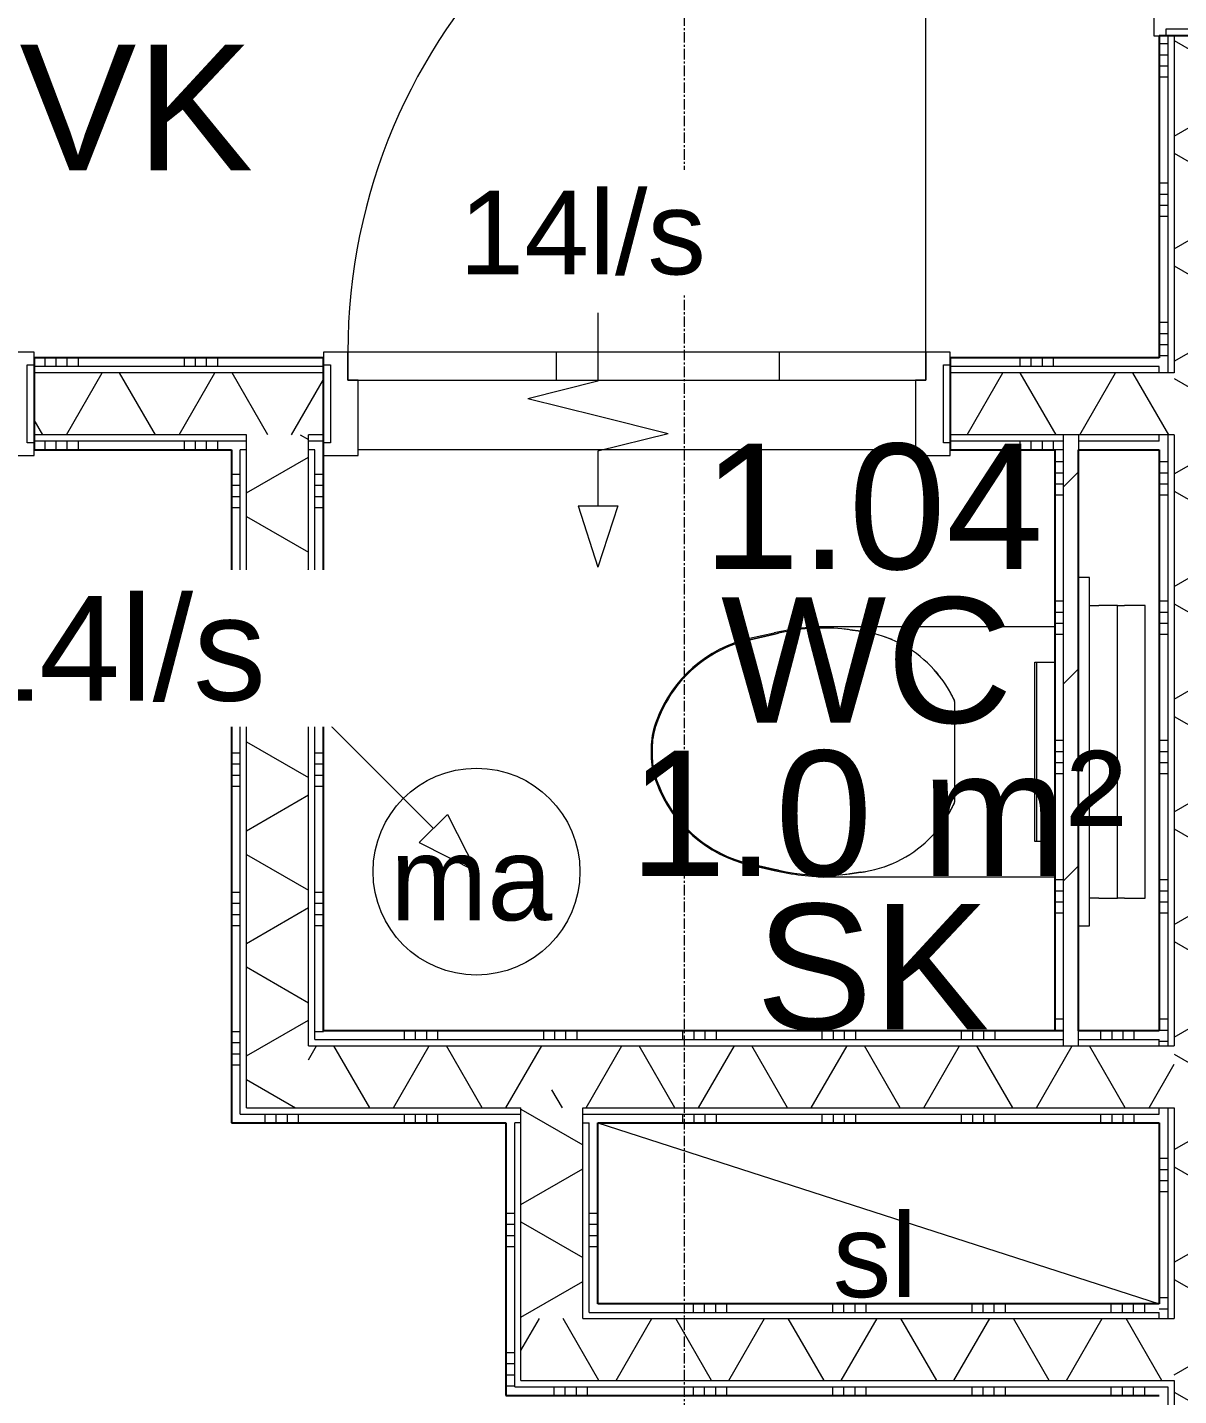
# Model space of a CAD drawing. Header units: millimetres. Extents: x -7971 to 7092, y -1127 to 14057.
# Drawn here: x 150 to 1803, y 4293 to 6257 of the extents above; entities that cross this region are included whole.
import ezdxf

# ---------------------------------------------------------------- set-up
doc = ezdxf.new("R2010")
doc.units = ezdxf.units.MM
doc.linetypes.add('grid', pattern=[24, 15, -3, 3, -3])
for name, color, linetype, lineweight in [('A-ANNO-NOTE', 131, 'Continuous', 9), ('A-AREA-IDEN', 2, 'Continuous', 9), ('A-DETL', 90, 'Continuous', 9), ('A-DOOR', 31, 'Continuous', 9), ('A-WALL', 113, 'Continuous', 9), ('A-WALL-PATT', 111, 'Continuous', 25), ('G-ANNO-TEXT', 231, 'Continuous', 9), ('I-WALL', 2, 'Continuous', 9), ('P-SANR-FIXT', 6, 'Continuous', 9), ('S-GRID', 1, 'Continuous', 9)]:
    doc.layers.add(name, color=color, linetype=linetype, lineweight=lineweight)
doc.styles.add('Arial_2', font='arial.ttf', dxfattribs={"height": 180})
doc.styles.add('Arial_3', font='arial.ttf', dxfattribs={"height": 120})
doc.styles.add('Arial_4', font='arial.ttf', dxfattribs={"height": 1.2})
doc.styles.add('Arial_5', font='arial.ttf', dxfattribs={"height": 150})
pattern_1 = [(270, (-376.76, 5782.88), (200, -3e-13), []), (270, (-392.76, 5782.88), (200, -3e-13), []), (270, (-408.76, 5782.88), (200, -3e-13), []), (270, (-424.76, 5782.88), (200, -3e-13), [])]
pattern_2 = [(180, (575.24, 5167.87), (-4e-13, -200), []), (180, (575.24, 5183.87), (-4e-13, -200), []), (180, (575.24, 5199.87), (-4e-13, -200), []), (180, (575.24, 5215.87), (-4e-13, -200), [])]
pattern_3 = [(90, (1306.24, 4293.2), (-200, 3e-13), []), (90, (1322.24, 4293.2), (-200, 3e-13), []), (90, (1338.24, 4293.2), (-200, 3e-13), []), (90, (1354.24, 4293.2), (-200, 3e-13), [])]
pattern_4 = [(270, (1339.24, 4816.87), (200, -3e-13), []), (270, (1323.24, 4816.87), (200, -3e-13), []), (270, (1307.24, 4816.87), (200, -3e-13), []), (270, (1291.24, 4816.87), (200, -3e-13), [])]
pattern_5 = [(360, (837.24, 4555.04), (4e-13, 200), []), (360, (837.24, 4539.04), (4e-13, 200), []), (360, (837.24, 4523.04), (4e-13, 200), []), (360, (837.24, 4507.04), (4e-13, 200), [])]
pattern_6 = [(270, (739.24, 4816.87), (200, -3e-13), []), (270, (723.24, 4816.87), (200, -3e-13), []), (270, (707.24, 4816.87), (200, -3e-13), []), (270, (691.24, 4816.87), (200, -3e-13), [])]

# ---------------------------------------------------------------- blocks, each defined once
blk = doc.blocks.new('32_EA_binnenkozijn_hardhout_deurzonderbovenlicht - 900x2730-V2-1ste verdieping')
at = {"layer": 'A-DOOR'}
blk.add_line((430, 74), (430, 904), dxfattribs=at)
at = {"layer": 'A-DOOR', "lineweight": 18}
for p, q in [((-400, 74), (-435, 74)), ((-435, 74), (-435, 66)), ((430, 74), (-400, 74)), ((-400, 74), (-400, 34)), ((-400, 34), (-400, 74)), ((430, 34), (430, 74)), ((465, 74), (430, 74)), ((430, 74), (430, 34)), ((465, 66), (465, 74)), ((-435, 56), (-425, 56)), ((-425, 56), (-425, -56)), ((455, -56), (455, 56)), ((455, 56), (465, 56)), ((-400, 34), (430, 34)), ((-385, 34), (-400, 34)), ((-385, -74), (-385, 34)), ((430, 34), (415, 34)), ((415, 34), (415, -74)), ((-425, -56), (-435, -56)), ((465, -56), (455, -56)), ((-435, -66), (-435, -74)), ((-435, -74), (-385, -74)), ((415, -74), (465, -74)), ((465, -74), (465, -66))]:
    blk.add_line(p, q, dxfattribs=at)
at = {"layer": 'A-DOOR'}
blk.add_arc((430, 74), 830, 90, 180, dxfattribs=at)
blk = doc.blocks.new('32_EA_binnenkozijn_hardhout_deurzonderbovenlicht - 900x2730-V3-1ste verdieping')
at = {"layer": 'A-DOOR'}
h = blk.add_hatch(dxfattribs=at)
h.set_pattern_fill('FP_30', color=256, style=0, pattern_type=2)
h.set_pattern_definition([(90, (-1010.24, -5716.88), (-320, 2e-14), [])])
h.paths.add_polyline_path([(430, 34), (430, 74), (-400, 74), (-400, 34), (-32.9, 34)])
blk.add_line((430, 74), (430, 904), dxfattribs=at)
at = {"layer": 'A-DOOR', "lineweight": 18}
for p, q in [((-400, 74), (-435, 74)), ((-435, 74), (-435, 66)), ((430, 74), (-400, 74)), ((-400, 74), (-400, 34)), ((-400, 34), (-400, 74)), ((430, 34), (430, 74)), ((465, 74), (430, 74)), ((430, 74), (430, 34)), ((465, 66), (465, 74)), ((-435, 56), (-425, 56)), ((-425, 56), (-425, -56)), ((455, -56), (455, 56)), ((455, 56), (465, 56)), ((-400, 34), (430, 34)), ((-385, 34), (-400, 34)), ((-385, -74), (-385, 34)), ((430, 34), (415, 34)), ((415, 34), (415, -74)), ((-425, -56), (-435, -56)), ((465, -56), (455, -56)), ((-435, -74), (-385, -74)), ((415, -74), (465, -74)), ((465, -74), (465, -66))]:
    blk.add_line(p, q, dxfattribs=at)
at = {"layer": 'A-DOOR'}
blk.add_arc((430, 74), 830, 90, 180, dxfattribs=at)
blk = doc.blocks.new('32_EA_binnenkozijn_hardhout_deurzonderbovenlicht - 900x2730-V4-1ste verdieping')
at = {"layer": 'A-DOOR'}
h = blk.add_hatch(dxfattribs=at)
h.set_pattern_fill('FP_31', color=256, style=0, pattern_type=2)
h.set_pattern_definition([(270, (-275.26, 5716.88), (320, 2e-14), [])])
h.paths.add_polyline_path([(-105.2, 74), (-400, 74), (-400, 34), (430, 34), (430, 74)])
blk.add_line((430, 74), (430, 904), dxfattribs=at)
at = {"layer": 'A-DOOR', "lineweight": 18}
for p, q in [((-400, 74), (-435, 74)), ((-435, 74), (-435, 66)), ((430, 74), (-400, 74)), ((-400, 74), (-400, 34)), ((-400, 34), (-400, 74)), ((430, 34), (430, 74)), ((465, 74), (430, 74)), ((430, 74), (430, 34)), ((465, 66), (465, 74)), ((-435, 56), (-425, 56)), ((-425, 56), (-425, -56)), ((455, -56), (455, 56)), ((455, 56), (465, 56)), ((-400, 34), (430, 34)), ((-385, 34), (-400, 34)), ((-385, -74), (-385, 34)), ((430, 34), (415, 34)), ((415, 34), (415, -74)), ((-425, -56), (-435, -56)), ((465, -56), (455, -56)), ((-435, -66), (-435, -74)), ((-435, -74), (-385, -74)), ((415, -74), (465, -74)), ((465, -74), (465, -66))]:
    blk.add_line(p, q, dxfattribs=at)
at = {"layer": 'A-DOOR'}
blk.add_arc((430, 74), 830, 90, 180, dxfattribs=at)
blk = doc.blocks.new('74_3B_toilet - eenvoudig - 74_3B_toilet - eenvoudig-445747-1ste verdieping')
at = {"layer": 'P-SANR-FIXT'}
for p, q in [((-232.3, 590.5), (-237.2, 588.7)), ((-186.2, 596.9), (-196.8, 596.9)), ((-186.2, 595.3), (-196.8, 595.3)), ((-196.8, 595.3), (-186.2, 595.3)), ((-186.2, 595.3), (-196.8, 595.3)), ((-196.8, 595.3), (-186.2, 595.3)), ((-145.8, 588.7), (-150.7, 590.5)), ((-231.7, 589), (-236.6, 587.2)), ((-236.6, 587.2), (-231.7, 589)), ((-231.7, 589), (-236.6, 587.2)), ((-236.6, 587.2), (-231.7, 589)), ((-146.4, 587.2), (-151.3, 589)), ((-151.3, 589), (-146.4, 587.2)), ((-146.4, 587.2), (-151.3, 589)), ((-151.3, 589), (-146.4, 587.2)), ((-353.9, 455.6), (-362, 420.1)), ((-352.3, 455.2), (-360.4, 419.8)), ((-360.4, 419.8), (-352.3, 455.2)), ((-352.3, 455.2), (-360.4, 419.8)), ((-360.4, 419.8), (-352.3, 455.2)), ((-22.6, 419.8), (-30.7, 455.2)), ((-30.7, 455.2), (-22.6, 419.8)), ((-22.6, 419.8), (-30.7, 455.2)), ((-30.7, 455.2), (-22.6, 419.8)), ((-21.1, 420.1), (-29.2, 455.6)), ((-360.4, 419.8), (-361.7, 414.1)), ((-361.7, 414.1), (-360.4, 419.8)), ((-360.4, 419.8), (-361.7, 414.1)), ((-361.7, 414.1), (-360.4, 419.8)), ((-21.3, 414.1), (-22.6, 419.8)), ((-22.6, 419.8), (-21.3, 414.1)), ((-21.3, 414.1), (-22.6, 419.8)), ((-22.6, 419.8), (-21.3, 414.1)), ((-370.9, 340.9), (-370.9, 17)), ((-12.1, 17), (-12.1, 340.9)), ((-366.6, 311.4), (-364.6, 295.9)), ((-364.6, 295.9), (-366.6, 311.4)), ((-366.6, 311.4), (-364.6, 295.9)), ((-364.6, 295.9), (-366.6, 311.4)), ((-18.4, 295.9), (-16.4, 311.4)), ((-16.4, 311.4), (-18.4, 295.9)), ((-18.4, 295.9), (-16.4, 311.4)), ((-16.4, 311.4), (-18.4, 295.9)), ((-269.4, 163.5), (-265.1, 161.4)), ((-265.1, 161.4), (-269.4, 163.5)), ((-269.4, 163.5), (-265.1, 161.4)), ((-265.1, 161.4), (-269.4, 163.5)), ((-263, 160.9), (-120, 160.9)), ((-117.9, 161.4), (-113.6, 163.5)), ((-113.6, 163.5), (-117.9, 161.4)), ((-117.9, 161.4), (-113.6, 163.5)), ((-113.6, 163.5), (-117.9, 161.4))]:
    blk.add_line(p, q, dxfattribs=at)
at = {"layer": 'P-SANR-FIXT', "flags": 128}
for points in [[(-196.8, 595.3), (-200.8, 595.2), (-204.8, 595), (-208.8, 594.6), (-212.8, 594), (-216.7, 593.3), (-220.6, 592.4), (-224.5, 591.4), (-228.3, 590.2), (-231.7, 589)], [(-216.7, 593.3), (-220.6, 592.4), (-224.5, 591.4), (-228.3, 590.2), (-231.7, 589)], [(-196.8, 595.3), (-200.8, 595.2), (-204.8, 595), (-208.8, 594.6), (-212.8, 594), (-216.2, 593.4)], [(-151.3, 589), (-155.1, 590.4), (-158.9, 591.5), (-162.8, 592.5), (-166.7, 593.4), (-170.6, 594.1), (-174.6, 594.6), (-178.6, 595), (-182.6, 595.2), (-186.2, 595.3)], [(-166.8, 593.4), (-170.6, 594.1), (-174.6, 594.6), (-178.6, 595), (-182.6, 595.2), (-186.2, 595.3)], [(-151.3, 589), (-155.1, 590.4), (-158.9, 591.5), (-162.8, 592.5), (-166.7, 593.4)], [(-236.6, 587.2), (-243.5, 584.5), (-250.3, 581.5), (-256.9, 578.2), (-263.4, 574.7), (-269.7, 570.9), (-275.9, 566.9), (-282, 562.6), (-287.8, 558.1), (-293.5, 553.4), (-299, 548.4), (-304.3, 543.3), (-309.3, 537.9), (-314.2, 532.3), (-318.8, 526.5), (-323.2, 520.6), (-327.3, 514.4), (-331.2, 508.2), (-334.8, 501.7), (-338.2, 495.2), (-341.3, 488.5), (-344.1, 481.6), (-346.7, 474.7), (-349, 467.7), (-351, 460.6), (-352.3, 455.2)], [(-236.6, 587.2), (-243.5, 584.5), (-250.3, 581.5), (-256.9, 578.2), (-263.4, 574.7), (-269.7, 570.9), (-275.9, 566.9), (-282, 562.6), (-287.8, 558.1), (-293.5, 553.4), (-299, 548.4), (-304.3, 543.3), (-309.3, 537.9), (-314.2, 532.3), (-318.8, 526.5), (-323.2, 520.6), (-327.3, 514.4), (-331.2, 508.2), (-334.8, 501.7), (-338.2, 495.2), (-341.3, 488.5), (-344.1, 481.6), (-346.7, 474.7), (-349, 467.7), (-351, 460.6), (-352.3, 455.2)], [(-30.7, 455.2), (-32.5, 462.4), (-34.6, 469.5), (-36.9, 476.5), (-39.6, 483.4), (-42.5, 490.2), (-45.7, 496.8), (-49.1, 503.4), (-52.8, 509.8), (-56.7, 516), (-61, 522.1), (-65.4, 528), (-70.1, 533.7), (-75, 539.3), (-80.1, 544.6), (-85.4, 549.7), (-90.9, 554.6), (-96.6, 559.3), (-102.5, 563.8), (-108.6, 568), (-114.9, 571.9), (-121.3, 575.6), (-127.8, 579.1), (-134.5, 582.3), (-141.2, 585.2), (-146.4, 587.2)], [(-30.7, 455.2), (-32.5, 462.4), (-34.6, 469.5), (-36.9, 476.5), (-39.6, 483.4), (-42.5, 490.2), (-45.7, 496.8), (-49.1, 503.4), (-52.8, 509.8), (-56.7, 516), (-61, 522.1), (-65.4, 528), (-70.1, 533.7), (-75, 539.3), (-80.1, 544.6), (-85.4, 549.7), (-90.9, 554.6), (-96.6, 559.3), (-102.5, 563.8), (-108.6, 568), (-114.9, 571.9), (-121.3, 575.6), (-127.8, 579.1), (-134.5, 582.3), (-141.2, 585.2), (-146.4, 587.2)], [(-361.7, 414.1), (-364.1, 402.7), (-366, 391.2), (-367.4, 379.6), (-368.4, 367.9), (-368.9, 356.3), (-369, 344.6), (-368.6, 332.9), (-367.7, 321.3), (-366.6, 311.4)], [(-361.7, 414.1), (-364.1, 402.7), (-366, 391.2), (-367.4, 379.6), (-368.4, 367.9), (-368.9, 356.3), (-369, 344.6), (-368.6, 332.9), (-367.7, 321.3), (-366.6, 311.4)], [(-16.4, 311.4), (-15.1, 323), (-14.3, 334.6), (-14, 346.3), (-14.1, 358), (-14.7, 369.7), (-15.8, 381.3), (-17.3, 392.9), (-19.3, 404.4), (-21.3, 414.1)], [(-16.4, 311.4), (-15.1, 323), (-14.3, 334.6), (-14, 346.3), (-14.1, 358), (-14.7, 369.7), (-15.8, 381.3), (-17.3, 392.9), (-19.3, 404.4), (-21.3, 414.1)], [(-364.6, 295.9), (-363.5, 289.1), (-362.2, 282.3), (-360.7, 275.6), (-358.9, 269), (-356.8, 262.4), (-354.4, 256), (-351.8, 249.6), (-348.9, 243.4), (-345.8, 237.2), (-342.5, 231.2), (-338.9, 225.4), (-335.1, 219.7), (-331, 214.1), (-326.7, 208.7), (-322.3, 203.5), (-317.6, 198.5), (-312.7, 193.6), (-307.6, 189), (-302.4, 184.5), (-297, 180.3), (-291.4, 176.3), (-285.6, 172.5), (-279.7, 169), (-273.7, 165.7), (-269.4, 163.5)], [(-364.6, 295.9), (-363.5, 289.1), (-362.2, 282.3), (-360.7, 275.6), (-358.9, 269), (-356.8, 262.4), (-354.4, 256), (-351.8, 249.6), (-348.9, 243.4), (-345.8, 237.2), (-342.5, 231.2), (-338.9, 225.4), (-335.1, 219.7), (-331, 214.1), (-326.7, 208.7), (-322.3, 203.5), (-317.6, 198.5), (-312.7, 193.6), (-307.6, 189), (-302.4, 184.5), (-297, 180.3), (-291.4, 176.3), (-285.6, 172.5), (-279.7, 169), (-273.7, 165.7), (-269.4, 163.5)], [(-113.6, 163.5), (-107.5, 166.7), (-101.5, 170), (-95.6, 173.7), (-89.9, 177.5), (-84.4, 181.6), (-79, 185.9), (-73.8, 190.4), (-68.8, 195.1), (-64, 200), (-59.4, 205.1), (-54.9, 210.3), (-50.7, 215.8), (-46.8, 221.4), (-43, 227.1), (-39.5, 233), (-36.2, 239.1), (-33.2, 245.2), (-30.4, 251.5), (-27.9, 257.9), (-25.6, 264.4), (-23.6, 271), (-21.8, 277.6), (-20.3, 284.3), (-19.1, 291.1), (-18.4, 295.9)], [(-113.6, 163.5), (-107.5, 166.7), (-101.5, 170), (-95.6, 173.7), (-89.9, 177.5), (-84.4, 181.6), (-79, 185.9), (-73.8, 190.4), (-68.8, 195.1), (-64, 200), (-59.4, 205.1), (-54.9, 210.3), (-50.7, 215.8), (-46.8, 221.4), (-43, 227.1), (-39.5, 233), (-36.2, 239.1), (-33.2, 245.2), (-30.4, 251.5), (-27.9, 257.9), (-25.6, 264.4), (-23.6, 271), (-21.8, 277.6), (-20.3, 284.3), (-19.1, 291.1), (-18.4, 295.9)], [(-265.1, 161.4), (-264.9, 161.3), (-264.7, 161.3), (-264.5, 161.2), (-264.4, 161.1), (-264.2, 161.1), (-264, 161), (-263.8, 161), (-263.6, 161), (-263.4, 160.9), (-263.2, 160.9), (-263, 160.9), (-263, 160.9)], [(-265.1, 161.4), (-264.9, 161.3), (-264.7, 161.3), (-264.5, 161.2), (-264.4, 161.1), (-264.2, 161.1), (-264, 161), (-263.8, 161), (-263.6, 161), (-263.4, 160.9), (-263.2, 160.9), (-263, 160.9)], [(-120, 160.9), (-119.8, 160.9), (-119.6, 160.9), (-119.5, 161), (-119.3, 161), (-119.1, 161), (-118.9, 161.1), (-118.7, 161.1), (-118.5, 161.2), (-118.4, 161.2), (-118.2, 161.3), (-118, 161.4), (-117.9, 161.4)], [(-120, 160.9), (-119.8, 160.9), (-119.6, 160.9), (-119.5, 161), (-119.3, 161), (-119.1, 161), (-118.9, 161.1), (-118.7, 161.1), (-118.5, 161.2), (-118.4, 161.2), (-118.2, 161.3), (-118, 161.4), (-117.9, 161.4)]]:
    blk.add_lwpolyline(points, dxfattribs=at)
at = {"layer": 'P-SANR-FIXT'}
for centre, radius, start, end in [((-196.8, 495.3), 101.6, 90, 110.4134), ((-196.8, 495.3), 100, 105.7569, 110.4134), ((-196.8, 495.3), 100, 105.7569, 110.4134), ((-196.8, 495.3), 100, 90, 94.6565), ((-196.8, 495.3), 100, 90, 94.6565), ((-186.2, 495.3), 101.6, 69.5866, 90), ((-186.2, 495.3), 100, 85.3435, 90), ((-186.2, 495.3), 100, 85.3435, 90), ((-186.2, 495.3), 100, 69.5866, 74.2431), ((-186.2, 495.3), 100, 69.5866, 74.2431), ((-172.2, 414), 186.4, 110.4134, 167.1278), ((-172.2, 414), 184.8, 110.4134, 112.6484), ((-172.2, 414), 184.8, 110.4134, 112.6484), ((-210.8, 414), 184.8, 67.3516, 69.5866), ((-210.8, 414), 184.8, 67.3516, 69.5866), ((-210.8, 414), 186.4, 12.8722, 69.5866), ((-172.2, 414), 184.8, 137.9519, 139.5815), ((-172.2, 414), 184.8, 137.9519, 139.5815), ((-210.8, 414), 184.8, 40.4106, 42.0402), ((-210.8, 414), 184.8, 40.4106, 42.0402), ((-172.2, 414), 184.8, 164.8929, 167.1278), ((-172.2, 414), 184.8, 164.8929, 167.1278), ((-210.8, 414), 184.8, 12.8722, 15.1071), ((-210.8, 414), 184.8, 12.8722, 15.1071), ((-15.3, 340.9), 355.6, 167.1278, 180), ((-76.9, 349.1), 292.1, 167.1278, 168.7989), ((-76.9, 349.1), 292.1, 167.1278, 168.7989), ((-306.1, 349.1), 292.1, 11.2011, 12.8722), ((-306.1, 349.1), 292.1, 11.2011, 12.8722), ((-367.7, 340.9), 355.6, 0, 12.8722), ((-76.9, 349.1), 292.1, 176.5447, 178.1367), ((-76.9, 349.1), 292.1, 176.5447, 178.1367), ((-306.1, 349.1), 292.1, 2.0004, 3.5932), ((-306.1, 349.1), 292.1, 2.0004, 3.5932), ((-76.9, 349.1), 292.1, 185.7454, 187.4164), ((-76.9, 349.1), 292.1, 185.7454, 187.4164), ((-306.1, 349.1), 292.1, 352.5836, 354.2546), ((-306.1, 349.1), 292.1, 352.5836, 354.2546), ((-194.1, 318), 171.9, 187.4164, 189.8601), ((-194.1, 318), 171.9, 187.4164, 189.8601), ((-188.9, 318), 171.9, 350.1399, 352.5836), ((-188.9, 318), 171.9, 350.1399, 352.5836), ((-194.1, 318), 171.9, 199.0986, 202.3668), ((-194.1, 318), 171.9, 199.0986, 202.3668), ((-188.9, 318), 171.9, 337.0292, 340.9014), ((-188.9, 318), 171.9, 337.0292, 340.9014), ((-194.1, 318), 171.9, 228.4622, 232.3354), ((-194.1, 318), 171.9, 228.4622, 232.3354), ((-188.9, 318), 171.9, 307.6646, 311.0357), ((-188.9, 318), 171.9, 307.6646, 311.0357), ((-194.1, 318), 171.9, 241.573, 244.0166), ((-194.1, 318), 171.9, 241.573, 244.0166), ((-263, 165.7), 4.76, 244.0166, 270), ((-263, 165.7), 4.76, 244.0166, 270), ((-120, 165.7), 4.76, 270, 295.9834), ((-120, 165.7), 4.76, 270, 295.9834), ((-188.9, 318), 171.9, 295.9834, 298.427), ((-188.9, 318), 171.9, 295.9834, 298.427)]:
    blk.add_arc(centre, radius, start, end, dxfattribs=at)
blk = doc.blocks.new('S4R_Geberit_Reservoir_Duofix_Wall-WC_UP320 - S4R_Geberit_Reservoir_Duofix_Wall-WC_UP320-494624-1ste verdieping')
at = {"layer": 'P-SANR-FIXT'}
for p, q in [((1675.2, 5467.5), (1659.4, 5467.5)), ((1675.2, 4967.5), (1675.2, 5467.5)), ((1675.2, 5427.5), (1688.5, 5427.5)), ((1715.2, 5427.5), (1688.5, 5427.5)), ((1715.2, 5007.5), (1715.2, 5427.5)), ((1715.2, 5427.5), (1725.2, 5427.5)), ((1755.2, 5427.5), (1725.2, 5427.5)), ((1755.2, 5007.5), (1755.2, 5427.5)), ((1596.4, 5217.5), (1596.4, 5346.2)), ((1596.4, 5346.2), (1598.7, 5346.2)), ((1598.7, 5346.2), (1598.7, 5217.5)), ((1598.7, 5346.2), (1625.4, 5346.2)), ((1598.7, 5346.2), (1598.7, 5088.8)), ((1596.4, 5088.8), (1596.4, 5217.5)), ((1598.7, 5217.5), (1598.7, 5088.8)), ((1598.7, 5088.8), (1596.4, 5088.8)), ((1625.4, 5088.8), (1598.7, 5088.8)), ((1688.5, 5007.5), (1675.2, 5007.5)), ((1688.5, 5007.5), (1715.2, 5007.5)), ((1725.2, 5007.5), (1715.2, 5007.5)), ((1725.2, 5007.5), (1755.2, 5007.5)), ((1659.4, 4967.5), (1675.2, 4967.5))]:
    blk.add_line(p, q, dxfattribs=at)
blk = doc.blocks.new('61_EA_VENT_DEURDOORVOER1 - WCD 2-1511445-1ste verdieping')
at = {"layer": 'A-ANNO-NOTE'}
for p, q in [((0, 1.308), (0, 0.324)), ((0, 0.324), (-1.007, 0.073)), ((0, -0.178), (-1.007, 0.073)), ((1.007, -0.429), (0, -0.178)), ((1.007, -0.429), (0, -0.68)), ((0, -0.68), (0, -1.467)), ((-0.285, -1.467), (0, -2.343)), ((-0.285, -1.467), (0.285, -1.467)), ((0.285, -1.467), (0, -2.343))]:
    blk.add_line(p, q, dxfattribs=at)
blk = doc.blocks.new('61_EA_VENT_AFZUIGING - LICHTPUNT-2561744-1ste verdieping')
at = {"layer": 'A-ANNO-NOTE'}
for p, q in [((0.418, -0.821), (0, 0)), ((0.821, -0.418), (0, 0)), ((0.418, -0.821), (0.821, -0.418)), ((0.619, -0.62), (2.697, -2.698))]:
    blk.add_line(p, q, dxfattribs=at)
blk.add_circle((0, 0), 1.485, dxfattribs=at)
at = {"layer": 'A-ANNO-NOTE', "insert": (1.239, -0.501), "char_height": 1.2, "width": 2.96624, "attachment_point": 1, "rotation": 180, "style": 'Arial_4'}
blk.add_mtext('ma', dxfattribs=at)

msp = doc.modelspace()

# ---------------------------------------------------------------- hatches: boundary and pattern name
at = {"layer": 'A-WALL-PATT', "lineweight": 9}
h = msp.add_hatch(dxfattribs=at)
h.set_pattern_fill('FP_24', color=256, angle=60, style=0, pattern_type=2)
h.set_pattern_definition([(330, (1775.24, 4633.88), (70, 121.2436), []), (30, (1775.24, 4633.88), (-70, 121.2436), [])])
h.paths.add_polyline_path([(1885.7, 2709.7), (1885.7, 6244.9), (1796.7, 6244.9), (1796.7, 2709.7)])
h.paths.add_polyline_path([(1885.7, 7144.9), (1885.7, 7172.4), (1796.7, 7172.4), (1796.7, 7144.9), (1837.8, 7144.9)])
h = msp.add_hatch(dxfattribs=at)
h.set_pattern_fill('FP_23', color=256, angle=90, style=0, pattern_type=2)
h.set_pattern_definition([(360, (1775.24, 4633.88), (4e-13, 200), []), (360, (1775.24, 4617.88), (4e-13, 200), []), (360, (1775.24, 4601.88), (4e-13, 200), []), (360, (1775.24, 4585.88), (4e-13, 200), [])])
h.paths.add_polyline_path([(1787.7, 2709.7), (1787.7, 4305.7), (1775.2, 4305.7), (1775.2, 2709.7)])
h.paths.add_polyline_path([(1775.2, 4403.7), (1787.7, 4403.7), (1787.7, 4706.4), (1775.2, 4706.4), (1775.2, 4412.7)])
h.paths.add_polyline_path([(1775.2, 4795.4), (1787.7, 4795.4), (1787.7, 5672.4), (1775.2, 5672.4), (1775.2, 4804.4)])
h.paths.add_polyline_path([(1775.2, 5761.4), (1787.7, 5761.4), (1787.7, 6244.9), (1775.2, 6244.9), (1775.2, 5764.3)])
h.paths.add_polyline_path([(1787.7, 7144.9), (1787.7, 7150.9), (1775.2, 7150.9), (1775.2, 7144.9)])
h = msp.add_hatch(dxfattribs=at)
h.set_pattern_fill('FP_13', color=256, angle=-270, style=0, pattern_type=2)
h.set_pattern_definition(pattern_1)
h.paths.add_polyline_path([(1775.2, 5770.4), (1775.2, 5782.9), (1475.2, 5782.9), (1475.2, 5770.4), (1551, 5770.4)])
h.paths.add_polyline_path([(-1482.3, 5770.4), (-740.3, 5770.4), (-740.3, 5782.9), (-1482.3, 5782.9)])
h.paths.add_polyline_path([(-2409.3, 5770.4), (-2382.3, 5770.4), (-2382.3, 5782.9), (-2409.3, 5782.9)])
h.paths.add_polyline_path([(575.2, 5770.4), (575.2, 5782.9), (159.7, 5782.9), (159.7, 5770.4), (403.6, 5770.4)])
h = msp.add_hatch(dxfattribs=at)
h.set_pattern_fill('FP_14', color=256, angle=-300, style=0, pattern_type=2)
h.set_pattern_definition([(240, (-376.76, 5782.88), (121.244, -70), []), (300, (-376.76, 5782.88), (121.244, 70), [])])
h.paths.add_polyline_path([(1775.2, 5672.4), (1796.7, 5672.4), (1796.7, 5761.4), (1475.2, 5761.4), (1475.2, 5672.4), (1659.4, 5672.4)])
h.paths.add_polyline_path([(-2464.7, 5672.4), (-2382.3, 5672.4), (-2382.3, 5761.4), (-2507.3, 5761.4), (-2507.3, 5672.4)])
h.paths.add_polyline_path([(-1430.5, 5672.4), (-740.3, 5672.4), (-740.3, 5761.4), (-1482.3, 5761.4), (-1482.3, 5672.4)])
h.paths.add_polyline_path([(575.2, 5672.4), (575.2, 5761.4), (159.7, 5761.4), (159.7, 5672.4), (553.7, 5672.4)])
h = msp.add_hatch(dxfattribs=at)
h.set_pattern_fill('FP_13', color=256, angle=-270, style=0, pattern_type=2)
h.set_pattern_definition(pattern_1)
h.paths.add_polyline_path([(1637.4, 5650.9), (1637.4, 5663.4), (1475.2, 5663.4), (1475.2, 5650.9), (1625.4, 5650.9)])
h.paths.add_polyline_path([(159.7, 5650.9), (464.7, 5650.9), (464.7, 5663.4), (159.7, 5663.4)])
h.paths.add_polyline_path([(1775.2, 5650.9), (1775.2, 5663.4), (1659.4, 5663.4), (1659.4, 5650.9)])
h.paths.add_polyline_path([(575.2, 5650.9), (575.2, 5663.4), (553.7, 5663.4), (553.7, 5650.9), (562.7, 5650.9)])
h.paths.add_polyline_path([(-1317.4, 5650.9), (-740.3, 5650.9), (-740.3, 5663.4), (-1430.5, 5663.4), (-1430.5, 5650.9), (-1362.8, 5650.9)])
h.paths.add_polyline_path([(-2382.3, 5650.9), (-2382.3, 5663.4), (-2528.8, 5663.4), (-2528.8, 5650.9), (-2464.7, 5650.9)])
h = msp.add_hatch(dxfattribs=at)
h.set_pattern_fill('FP_26', color=256, angle=60, style=0, pattern_type=2)
h.set_pattern_definition([(150, (575.24, 5167.87), (-70, -121.244), []), (210, (575.24, 5167.87), (70, -121.244), [])])
h.paths.add_polyline_path([(553.7, 4706.4), (553.7, 5672.4), (464.7, 5672.4), (464.7, 4706.4)])
h = msp.add_hatch(dxfattribs=at)
h.set_pattern_fill('FP_33', color=256, style=0, pattern_type=2)
h.set_pattern_definition([(45, (0, 0), (-141.4214, 141.4214), [])])
h.paths.add_polyline_path([(1659.4, 4795.4), (1659.4, 5672.4), (1637.4, 5672.4), (1637.4, 4795.4)])
h = msp.add_hatch(dxfattribs=at)
h.set_pattern_fill('FP_25', color=256, angle=90, style=0, pattern_type=2)
h.set_pattern_definition(pattern_2)
h.paths.add_polyline_path([(455.7, 4684.9), (455.7, 5650.9), (443.2, 5650.9), (443.2, 4684.9)])
h = msp.add_hatch(dxfattribs=at)
h.set_pattern_fill('FP_25', color=256, angle=90, style=0, pattern_type=2)
h.set_pattern_definition(pattern_2)
h.paths.add_polyline_path([(575.2, 4804.4), (575.2, 5650.9), (562.7, 5650.9), (562.7, 4804.4)])
h = msp.add_hatch(dxfattribs=at)
h.set_pattern_fill('FP_34', color=256, angle=90, style=0, pattern_type=2)
h.set_pattern_definition([(360, (1625.43, 5233.87), (6e-13, 200), []), (360, (1625.43, 5217.87), (6e-13, 200), []), (360, (1625.43, 5201.87), (6e-13, 200), []), (360, (1625.43, 5185.87), (6e-13, 200), [])])
h.paths.add_polyline_path([(1637.4, 4816.9), (1637.4, 5650.9), (1625.4, 5650.9), (1625.4, 4816.9)])
h = msp.add_hatch(dxfattribs=at)
h.set_pattern_fill('FP_79', color=256, angle=-270, style=0, pattern_type=2)
h.set_pattern_definition(pattern_6)
h.paths.add_polyline_path([(903.2, 4804.4), (903.2, 4816.9), (575.2, 4816.9), (575.2, 4804.4), (690.5, 4804.4)])
h = msp.add_hatch(dxfattribs=at)
h.set_pattern_fill('FP_49', color=256, angle=-270, style=0, pattern_type=2)
h.set_pattern_definition(pattern_4)
h.paths.add_polyline_path([(1637.4, 4804.4), (1637.4, 4816.9), (903.2, 4816.9), (903.2, 4804.4), (1551, 4804.4)])
h.paths.add_polyline_path([(1659.4, 4804.4), (1775.2, 4804.4), (1775.2, 4816.9), (1659.4, 4816.9)])
h = msp.add_hatch(dxfattribs=at)
h.set_pattern_fill('FP_80', color=256, angle=-300, style=0, pattern_type=2)
h.set_pattern_definition([(240, (739.24, 4816.87), (121.24, -70), []), (300, (739.24, 4816.87), (121.24, 70), [])])
h.paths.add_polyline_path([(858.7, 4706.4), (903.2, 4706.4), (903.2, 4795.4), (553.7, 4795.4), (553.7, 4706.4), (690.5, 4706.4)])
h = msp.add_hatch(dxfattribs=at)
h.set_pattern_fill('FP_50', color=256, angle=-300, style=0, pattern_type=2)
h.set_pattern_definition([(240, (1339.24, 4816.87), (121.244, -70), []), (300, (1339.24, 4816.87), (121.244, 70), [])])
h.paths.add_polyline_path([(1787.7, 4706.4), (1796.7, 4706.4), (1796.7, 4795.4), (903.2, 4795.4), (903.2, 4706.4), (1775.2, 4706.4)])
h = msp.add_hatch(dxfattribs=at)
h.set_pattern_fill('FP_79', color=256, angle=-270, style=0, pattern_type=2)
h.set_pattern_definition(pattern_6)
h.paths.add_polyline_path([(858.7, 4684.9), (858.7, 4697.4), (455.7, 4697.4), (455.7, 4684.9), (849.7, 4684.9)])
h = msp.add_hatch(dxfattribs=at)
h.set_pattern_fill('FP_52', color=256, angle=60, style=0, pattern_type=2)
h.set_pattern_definition([(330, (837.24, 4555.04), (70, 121.24), []), (30, (837.24, 4555.04), (-70, 121.24), [])])
h.paths.add_polyline_path([(947.7, 4403.7), (947.7, 4706.4), (858.7, 4706.4), (858.7, 4403.7)])
h = msp.add_hatch(dxfattribs=at)
h.set_pattern_fill('FP_49', color=256, angle=-270, style=0, pattern_type=2)
h.set_pattern_definition(pattern_4)
h.paths.add_polyline_path([(1775.2, 4684.9), (1775.2, 4697.4), (947.7, 4697.4), (947.7, 4684.9), (1551, 4684.9)])
h = msp.add_hatch(dxfattribs=at)
h.set_pattern_fill('FP_51', color=256, angle=90, style=0, pattern_type=2)
h.set_pattern_definition(pattern_5)
h.paths.add_polyline_path([(837.2, 4305.7), (849.7, 4305.7), (849.7, 4684.9), (837.2, 4684.9), (837.2, 4329.2)])
h = msp.add_hatch(dxfattribs=at)
h.set_pattern_fill('FP_51', color=256, angle=90, style=0, pattern_type=2)
h.set_pattern_definition(pattern_5)
h.paths.add_polyline_path([(969.2, 4425.2), (969.2, 4684.9), (956.7, 4684.9), (956.7, 4425.2)])
h = msp.add_hatch(dxfattribs=at)
h.set_pattern_fill('FP_47', color=256, angle=90, style=0, pattern_type=2)
h.set_pattern_definition(pattern_3)
h.paths.add_polyline_path([(1775.2, 4412.7), (1775.2, 4425.2), (956.7, 4425.2), (956.7, 4412.7), (1551, 4412.7)])
h = msp.add_hatch(dxfattribs=at)
h.set_pattern_fill('FP_48', color=256, angle=60, style=0, pattern_type=2)
h.set_pattern_definition([(60, (1306.24, 4293.2), (-121.244, 70), []), (120, (1306.24, 4293.2), (-121.244, -70), [])])
h.paths.add_polyline_path([(1551, 4314.7), (1796.7, 4314.7), (1796.7, 4403.7), (858.7, 4403.7), (858.7, 4314.7)])
h = msp.add_hatch(dxfattribs=at)
h.set_pattern_fill('FP_47', color=256, angle=90, style=0, pattern_type=2)
h.set_pattern_definition(pattern_3)
h.paths.add_polyline_path([(1775.2, 4293.2), (1775.2, 4305.7), (837.2, 4305.7), (837.2, 4293.2), (1551, 4293.2)])

# ---------------------------------------------------------------- linework, layer by layer
at = {"layer": 'A-DETL'}
msp.add_line((969.2, 4684.9), (1775.2, 4425.2), dxfattribs=at)
at = {"layer": 'A-WALL'}
for p, q in [((1787.7, 6244.9), (1787.7, 5761.4)), ((1796.7, 6244.9), (1796.7, 5761.4)), ((575.2, 5770.4), (159.7, 5770.4)), ((575.2, 5761.4), (159.7, 5761.4)), ((1775.2, 5770.4), (1475.2, 5770.4)), ((1796.7, 5761.4), (1475.2, 5761.4)), ((1775.2, 5761.4), (1775.2, 5770.4)), ((464.7, 5672.4), (159.7, 5672.4)), ((464.7, 5663.4), (159.7, 5663.4)), ((464.7, 4706.4), (464.7, 5672.4)), ((575.2, 5672.4), (553.7, 5672.4)), ((553.7, 4795.4), (553.7, 5672.4)), ((575.2, 5663.4), (553.7, 5663.4)), ((1796.7, 5672.4), (1475.2, 5672.4)), ((1637.4, 5663.4), (1475.2, 5663.4)), ((1637.4, 5672.4), (1637.4, 4795.4)), ((1659.4, 5672.4), (1659.4, 5650.9)), ((1775.2, 5663.4), (1659.4, 5663.4)), ((1775.2, 5663.4), (1775.2, 5672.4)), ((1787.7, 5672.4), (1787.7, 4795.4)), ((1796.7, 5672.4), (1796.7, 4795.4)), ((455.7, 4697.4), (455.7, 5650.9)), ((464.7, 5650.9), (455.7, 5650.9)), ((562.7, 5650.9), (553.7, 5650.9)), ((562.7, 4804.4), (562.7, 5650.9)), ((1637.4, 5650.9), (1625.4, 5650.9)), ((1625.4, 4816.9), (1637.4, 4816.9)), ((1659.4, 4795.4), (1659.4, 4816.9)), ((553.7, 4795.4), (1796.7, 4795.4)), ((562.7, 4804.4), (1637.4, 4804.4)), ((1659.4, 4804.4), (1775.2, 4804.4)), ((1775.2, 4795.4), (1775.2, 4804.4)), ((455.7, 4697.4), (858.7, 4697.4)), ((464.7, 4706.4), (858.7, 4706.4)), ((858.7, 4314.7), (858.7, 4706.4)), ((947.7, 4706.4), (1796.7, 4706.4)), ((947.7, 4403.7), (947.7, 4706.4)), ((947.7, 4697.4), (1775.2, 4697.4)), ((1775.2, 4697.4), (1775.2, 4706.4)), ((1787.7, 4706.4), (1787.7, 4403.7)), ((1796.7, 4706.4), (1796.7, 4403.7)), ((849.7, 4305.7), (849.7, 4684.9)), ((858.7, 4684.9), (849.7, 4684.9)), ((947.7, 4684.9), (956.7, 4684.9)), ((956.7, 4412.7), (956.7, 4684.9)), ((947.7, 4403.7), (1796.7, 4403.7)), ((956.7, 4412.7), (1775.2, 4412.7)), ((1775.2, 4403.7), (1775.2, 4412.7)), ((849.7, 4305.7), (1787.7, 4305.7)), ((858.7, 4314.7), (1796.7, 4314.7)), ((1787.7, 4305.7), (1787.7, 2709.7)), ((1796.7, 4314.7), (1796.7, 2709.7))]:
    msp.add_line(p, q, dxfattribs=at)
at = {"layer": 'I-WALL', "lineweight": 25}
for p, q in [((1907.2, 6244.9), (1775.2, 6244.9)), ((1775.2, 6244.9), (1775.2, 5782.9)), ((575.2, 5782.9), (159.7, 5782.9)), ((159.7, 5782.9), (159.7, 5650.9)), ((575.2, 4816.9), (575.2, 5782.9)), ((1775.2, 5782.9), (1475.2, 5782.9)), ((1475.2, 5782.9), (1475.2, 5650.9)), ((159.7, 5650.9), (443.2, 5650.9)), ((443.2, 5650.9), (443.2, 4684.9)), ((1475.2, 5650.9), (1625.4, 5650.9)), ((1625.4, 5650.9), (1625.4, 4816.9)), ((1659.4, 5650.9), (1775.2, 5650.9)), ((1659.4, 4816.9), (1659.4, 5650.9)), ((1775.2, 5650.9), (1775.2, 4816.9)), ((1625.4, 4816.9), (575.2, 4816.9)), ((1775.2, 4816.9), (1659.4, 4816.9)), ((443.2, 4684.9), (837.2, 4684.9)), ((837.2, 4684.9), (837.2, 4293.2)), ((969.2, 4684.9), (1775.2, 4684.9)), ((969.2, 4425.2), (969.2, 4684.9)), ((1775.2, 4684.9), (1775.2, 4425.2)), ((1775.2, 4425.2), (969.2, 4425.2)), ((837.2, 4293.2), (1775.2, 4293.2))]:
    msp.add_line(p, q, dxfattribs=at)
at = {"layer": 'I-WALL'}
msp.add_line((1425.2, 5650.9), (625.2, 5650.9), dxfattribs=at)
at = {"layer": 'S-GRID', "linetype": 'grid'}
msp.add_line((1093.7, -988.7), (1093.7, 13256.3), dxfattribs=at)

# ---------------------------------------------------------------- block references
at = {"layer": 'A-ANNO-NOTE', "xscale": 100, "yscale": 100, "zscale": 100}
msp.add_blockref('61_EA_VENT_DEURDOORVOER1 - WCD 2-1511445-1ste verdieping', (969.2, 5716.9), dxfattribs=at)
at = {"layer": 'A-ANNO-NOTE', "xscale": 100, "yscale": 100, "zscale": 100, "rotation": 180}
msp.add_blockref('61_EA_VENT_AFZUIGING - LICHTPUNT-2561744-1ste verdieping', (794.8, 5045.4), dxfattribs=at)
at = {"layer": 'A-DOOR'}
for name, p, rotation in [('32_EA_binnenkozijn_hardhout_deurzonderbovenlicht - 900x2730-V2-1ste verdieping', (1841.2, 6679.9), 89.99999999999991), ('32_EA_binnenkozijn_hardhout_deurzonderbovenlicht - 900x2730-V4-1ste verdieping', (-275.3, 5716.9), 180)]:
    msp.add_blockref(name, p, dxfattribs=dict(at, rotation=rotation))
msp.add_blockref('32_EA_binnenkozijn_hardhout_deurzonderbovenlicht - 900x2730-V3-1ste verdieping', (1010.2, 5716.9), dxfattribs=at)
at = {"layer": 'P-SANR-FIXT'}
msp.add_blockref('S4R_Geberit_Reservoir_Duofix_Wall-WC_UP320 - S4R_Geberit_Reservoir_Duofix_Wall-WC_UP320-494624-1ste verdieping', (0, 0), dxfattribs=at)
at = {"layer": 'P-SANR-FIXT', "rotation": 90.00000000019516}
msp.add_blockref('74_3B_toilet - eenvoudig - 74_3B_toilet - eenvoudig-445747-1ste verdieping', (1642.4, 5409), dxfattribs=at)

# ---------------------------------------------------------------- texts
at = {"layer": 'A-AREA-IDEN', "char_height": 180, "attachment_point": 1, "style": 'Arial_2'}
for s, insert, width in [('VK', (138.7, 6232.2), 400.844), ('1.04', (1119.4, 5659.6), 585.232), ('WC', (1145.9, 5439), 521.097), ('1.0 m²', (1013.9, 5219), 841.772), ('SK', (1195.9, 4999), 400.844)]:
    msp.add_mtext(s, dxfattribs=dict(at, insert=insert, width=width))
at = {"layer": 'G-ANNO-TEXT', "color": 7, "insert": (1306.5, 4554.6), "char_height": 120, "width": 160.338, "attachment_point": 1, "style": 'Arial_3'}
msp.add_mtext('sl', dxfattribs=at)

# ---------------------------------------------------------------- next in the draw order: texts
at = {"layer": 'A-ANNO-NOTE', "attachment_point": 1, "bg_fill": 3, "box_fill_scale": 1.25, "bg_fill_color": 256, "bg_fill_true_color": 13158600, "bg_fill_transparency": 0}
for insert, char_height, width, style in [((770.1, 6022.7), 120, 464.979, 'Arial_3'), ((50.2, 5440.8), 150, 545.147, 'Arial_5')]:
    msp.add_mtext('14l/s', dxfattribs=dict(at, insert=insert, char_height=char_height, width=width, style=style))

doc.saveas('drawing.dxf')
